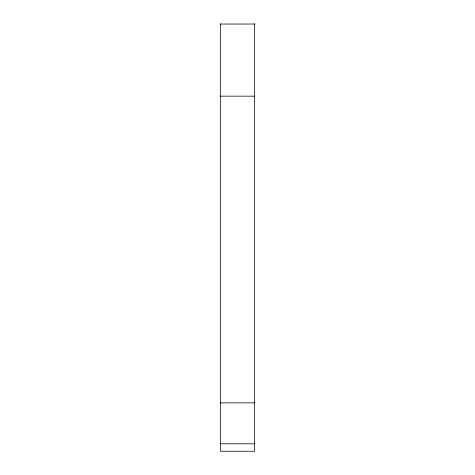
<?xml version="1.0" encoding="UTF-8"?>
<svg xmlns="http://www.w3.org/2000/svg" width="475" height="475" viewBox="0 0 475 475"><rect width="100%" height="100%" fill="white"/><g stroke="black" fill="none" stroke-linecap="round" stroke-linejoin="round"><path stroke-width="0.71" d="M220.459 24.029L254.541 24.029M220.459 96.17L254.541 96.17M220.459 402.865L254.541 402.865M220.459 443.804L254.541 443.804M254.541 23.75L254.541 451.25L220.459 451.25L220.459 23.75"/></g></svg>
